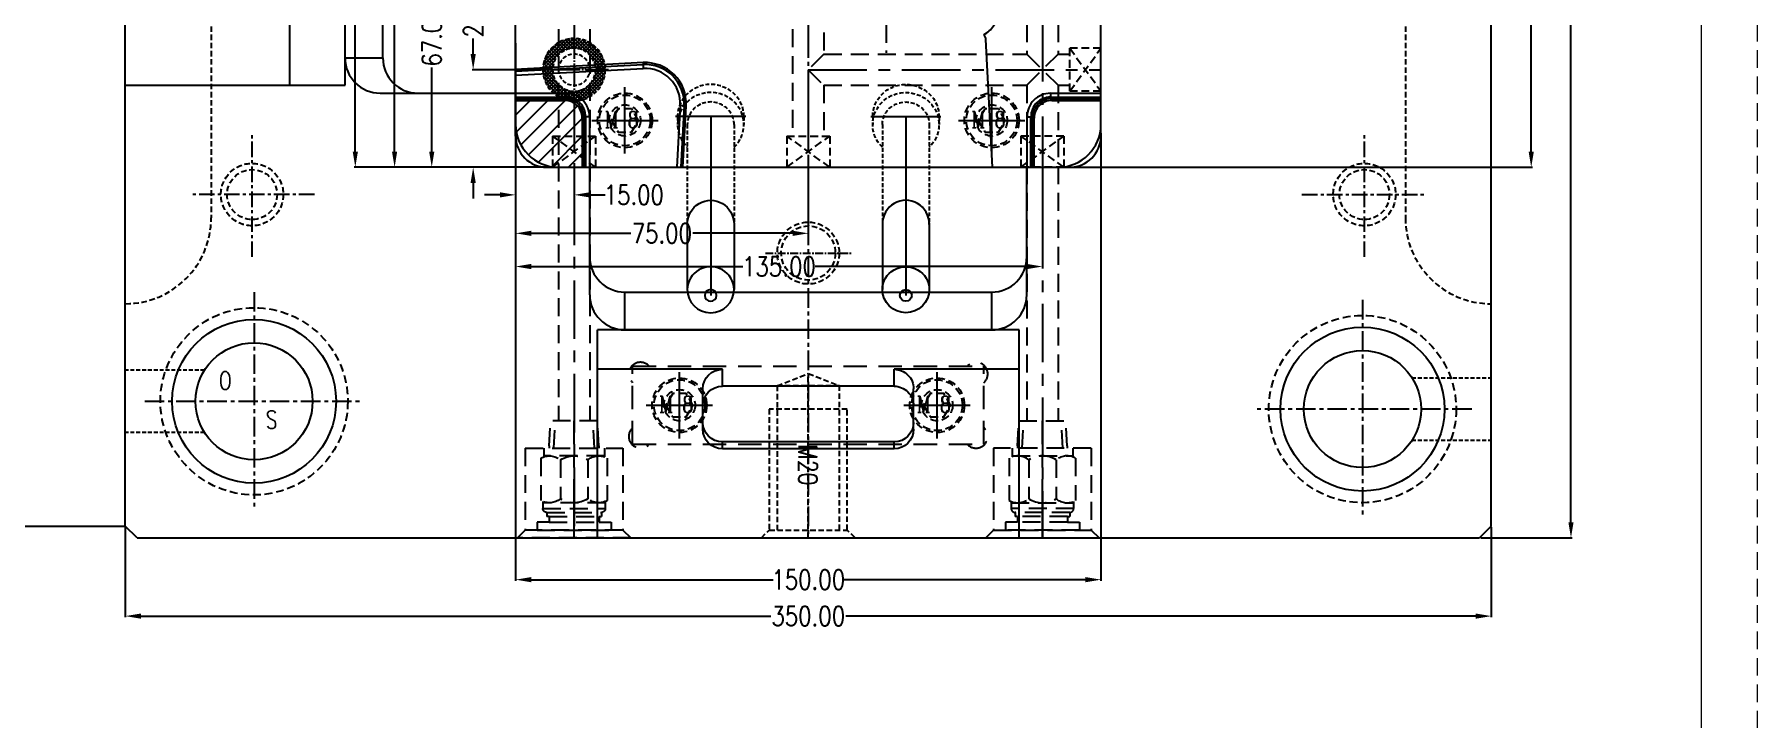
# Model space of a CAD drawing. Header units: millimetres. Extents: x 29875 to 31218, y -21313 to -20364.
# Drawn here: x 30776.3 to 31217.8, y -20863.6 to -20688.2 of the extents above; entities that cross this region are included whole.
import ezdxf

# ---------------------------------------------------------------- set-up
doc = ezdxf.new("R2010")
doc.units = ezdxf.units.MM
doc.header["$LTSCALE"] = 8
for name, pattern in [('ACAD_ISO08W100', [36, 24, -3, 6, -3]), ('CENTER', [2, 1.25, -0.25, 0.25, -0.25]), ('CENTER2', [1.125, 0.75, -0.125, 0.125, -0.125]), ('DASHED', [0.75, 0.5, -0.25]), ('HIDDEN', [0.375, 0.25, -0.125]), ('HIDDEN2', [0.1875, 0.125, -0.0625])]:
    doc.linetypes.add(name, pattern=pattern)
doc.layers.get('DEFPOINTS').update_dxf_attribs({"color": 6})
for name, color, linetype in [('Cav-cor', 30, 'Continuous'), ('cen', 1, 'CENTER'), ('CL', 1, 'Continuous'), ('hidden', 4, 'HIDDEN'), ('PIN', 5, 'Continuous'), ('SCREW', 52, 'HIDDEN'), ('SLIDE', 6, 'Continuous'), ('WT', 4, 'Continuous')]:
    doc.layers.add(name, color=color, linetype=linetype)
doc.layers.add('dim', color=3, linetype='Continuous', lineweight=15)
doc.layers.add('MBOM-ASSIS-LAYER', color=71, linetype='Continuous', lineweight=9)
doc.styles.add('ROMANC', font='RomanC.ttf', dxfattribs={"width": 0.8, "height": 7})
doc.styles.add('ROMANS', font='ROMANS.shx', dxfattribs={"height": 5, "bigfont": 'chineset.shx'})
doc.styles.get("Standard").update_dxf_attribs({"font": 'txt.shx', "width": 0.8, "bigfont": 'chineset.shx'})
doc.dimstyles.new('ISO-25', dxfattribs={"dimtxt": 5, "dimasz": 4, "dimexe": 0.3, "dimexo": 0.3, "dimtad": 0, "dimzin": 1, "dimdsep": 46, "dimtxsty": 'Standard', "dimcen": 0, "dimclrd": 3, "dimclre": 3, "dimclrt": 3, "dimazin": 0, "dimtfac": 1, "dimtofl": 0, "dimtmove": 0, "dimatfit": 0, "dimfxl": 0, "dimarcsym": 0})

# ---------------------------------------------------------------- blocks, each defined once
blk = doc.blocks.new('*D27091')
at = {"layer": 'DEFPOINTS', "color": 0}
for p in [(30799.55, -20814.24), (31149.55, -20814.24), (30799.55, -20837.3)]:
    blk.add_point(p, dxfattribs=at)
at = {"layer": 'dim', "color": 3, "lineweight": -2}
for p, q in [((30799.55, -20814.54), (30799.55, -20837.6)), ((31149.55, -20814.54), (31149.55, -20837.6)), ((30803.55, -20837.3), (30964.93, -20837.3)), ((31145.55, -20837.3), (30984.18, -20837.3))]:
    blk.add_line(p, q, dxfattribs=at)
at = {"layer": 'dim', "color": 3}
for points in [[(30803.55, -20836.63), (30803.55, -20837.97), (30799.55, -20837.3)], [(31145.55, -20837.97), (31145.55, -20836.63), (31149.55, -20837.3)]]:
    blk.add_solid(points, dxfattribs=at)
at = {"layer": 'dim', "color": 3, "insert": (30974.55, -20837.3), "char_height": 5, "attachment_point": 5}
blk.add_mtext('350.00', dxfattribs=at)
blk = doc.blocks.new('*D27092')
at = {"layer": 'DEFPOINTS', "color": 0}
for p in [(31146.55, -20417.24), (31169.98, -20417.24), (31146.55, -20817.24)]:
    blk.add_point(p, dxfattribs=at)
at = {"layer": 'dim', "color": 3, "lineweight": -2}
for p, q in [((31146.85, -20417.24), (31170.28, -20417.24)), ((31169.98, -20421.24), (31169.98, -20607.95)), ((31169.98, -20813.24), (31169.98, -20626.53)), ((31146.85, -20817.24), (31170.28, -20817.24))]:
    blk.add_line(p, q, dxfattribs=at)
at = {"layer": 'dim', "color": 3}
for points in [[(31170.65, -20421.24), (31169.32, -20421.24), (31169.98, -20417.24)], [(31169.32, -20813.24), (31170.65, -20813.24), (31169.98, -20817.24)]]:
    blk.add_solid(points, dxfattribs=at)
at = {"layer": 'dim', "color": 3, "insert": (31169.98, -20617.24), "char_height": 5, "attachment_point": 5, "rotation": 90}
blk.add_mtext('400.00', dxfattribs=at)
blk = doc.blocks.new('*D27093')
at = {"layer": 'DEFPOINTS', "color": 0}
for p in [(30899.55, -20690.17), (31049.55, -20713.24), (30899.55, -20827.96)]:
    blk.add_point(p, dxfattribs=at)
at = {"layer": 'dim', "color": 3, "lineweight": -2}
for p, q in [((30899.55, -20690.47), (30899.55, -20828.26)), ((31049.55, -20713.54), (31049.55, -20828.26)), ((30903.55, -20827.96), (30965.59, -20827.96)), ((31045.55, -20827.96), (30983.51, -20827.96))]:
    blk.add_line(p, q, dxfattribs=at)
at = {"layer": 'dim', "color": 3}
for points in [[(30903.55, -20827.29), (30903.55, -20828.62), (30899.55, -20827.96)], [(31045.55, -20828.62), (31045.55, -20827.29), (31049.55, -20827.96)]]:
    blk.add_solid(points, dxfattribs=at)
at = {"layer": 'dim', "color": 3, "insert": (30974.55, -20827.96), "char_height": 5, "attachment_point": 5}
blk.add_mtext('150.00', dxfattribs=at)
blk = doc.blocks.new('*D27094')
at = {"layer": 'DEFPOINTS', "color": 0}
for p in [(31040.55, -20512.24), (31040.55, -20722.24), (31159.79, -20722.24)]:
    blk.add_point(p, dxfattribs=at)
at = {"layer": 'dim', "color": 3, "lineweight": -2}
for p, q in [((31040.85, -20512.24), (31160.09, -20512.24)), ((31159.79, -20516.24), (31159.79, -20608.28)), ((31159.79, -20718.24), (31159.79, -20626.2)), ((31040.85, -20722.24), (31160.09, -20722.24))]:
    blk.add_line(p, q, dxfattribs=at)
at = {"layer": 'dim', "color": 3}
for points in [[(31160.46, -20516.24), (31159.13, -20516.24), (31159.79, -20512.24)], [(31159.13, -20718.24), (31160.46, -20718.24), (31159.79, -20722.24)]]:
    blk.add_solid(points, dxfattribs=at)
at = {"layer": 'dim', "color": 3, "insert": (31159.79, -20617.24), "char_height": 5, "attachment_point": 5, "rotation": 90}
blk.add_mtext('210.00', dxfattribs=at)
blk = doc.blocks.new('20160811.135940')
at = {"layer": 'SLIDE'}
for p, q in [((-81, 29.59), (-81, -23.72)), ((27, 29.59), (27, -23.72)), ((-49, 6.76), (-49, 5)), ((-5, 6.76), (-49, 6.76)), ((-5, 5), (-49, 5)), ((-5, 6.76), (-5, 5)), ((-54, 1.76), (-54, -8.62)), ((0, 1.76), (0, -8.62)), ((-49, -9.28), (-49, -13.62)), ((-5, -9.28), (-49, -9.28)), ((-5, -9.28), (-5, -13.62)), ((-49, -13.62), (-81, -13.62)), ((27, -13.62), (-5, -13.62)), ((27, -23.72), (-81, -23.72))]:
    blk.add_line(p, q, dxfattribs=at)
for centre, start, end in [((-49, 1.76), 90, 180), ((-49, 0), 90, 180), ((-5, 1.76), 0, 90), ((-5, 0), 0, 90), ((-49, -4.28), 180, 270), ((-5, -4.28), 270, 0), ((-49, -8.62), 180, 270), ((-5, -8.62), 270, 0)]:
    blk.add_arc(centre, 5, start, end, dxfattribs=at)
blk = doc.blocks.new('20160811.140548')
at = {"layer": 'SLIDE'}
for p, q in [((-56.3, 7), (0, 7)), ((-14.14, -33), (-14.14, 7)), ((0, -161), (0, 7)), ((-28.48, -28), (-19.14, -28)), ((-33.48, -33), (-31.72, -33)), ((-33.48, -121), (-33.48, -33)), ((-31.72, -121), (-31.72, -33)), ((-18.18, -33), (-14.14, -33)), ((-18.18, -121), (-18.18, -33)), ((-33.48, -121), (-31.72, -121)), ((-18.18, -121), (-14.14, -121)), ((-14.14, -161), (-14.14, -121)), ((-28.48, -126), (-19.14, -126)), ((-56.3, -161), (0, -161))]:
    blk.add_line(p, q, dxfattribs=at)
for centre, start, end in [((-28.48, -33), 90, 180), ((-26.72, -33), 90, 180), ((-23.18, -33), 0, 90), ((-19.14, -33), 0, 90), ((-28.48, -121), 180, 270), ((-26.72, -121), 180, 270), ((-23.18, -121), 270, 0), ((-19.14, -121), 270, 0)]:
    blk.add_arc(centre, 5, start, end, dxfattribs=at)
blk = doc.blocks.new('cb_8')
at = {"linetype": 'HIDDEN'}
blk.add_circle((0, 0), 7, dxfattribs=at)
at = {"layer": 'SCREW', "linetype": 'CENTER2', "ltscale": 5}
for p, q in [((0, -8.5), (0, 8.5)), ((-8.5, 0), (8.5, 0))]:
    blk.add_line(p, q, dxfattribs=at)
at = {"layer": 'SCREW'}
blk.add_lwpolyline([(-1.73, 3), (-3.46, 0), (-1.73, -3), (1.73, -3), (3.46, 0), (1.73, 3)], close=True, dxfattribs=at)
for radius in [6.5, 4]:
    blk.add_circle((0, 0), radius, dxfattribs=at)
at = {"layer": 'dim', "style": 'ROMANC', "width": 0.8}
blk.add_text('M 8', height=4.186, dxfattribs=at).set_placement((-5.2, -1.86))
blk = doc.blocks.new('20160818.085429')
at = {"layer": 'CL', "linetype": 'ACAD_ISO08W100', "ltscale": 0.35}
for p, q in [((-9, 0), (9, 0)), ((0, 0), (0, -45.86))]:
    blk.add_line(p, q, dxfattribs=at)
at = {"layer": 'PIN', "linetype": 'HIDDEN2'}
for p, q in [((-8.5, 0), (-8.5, -2.07)), ((8.5, 0), (8.5, -2.07)), ((-6, -2.07), (-6, -27.34)), ((6, -2.07), (6, -27.34))]:
    blk.add_line(p, q, dxfattribs=at)
at = {"layer": 'PIN'}
for p, q in [((-6, -27.34), (-6, -44.31)), ((6, -27.34), (6, -44.31))]:
    blk.add_line(p, q, dxfattribs=at)
blk.add_circle((0, -45.86), 1.5, dxfattribs=at)
at = {"layer": 'PIN', "linetype": 'HIDDEN2', "extrusion": (0, 0, -1)}
for centre, major_axis, start_param, end_param in [((0, -2.07), (-8.5, 0), 5.496057, 10.211906), ((0, 0), (8.5, 0), 3.141593, 6.283185), ((0, -2.07), (-6, 0), 0, 3.141593)]:
    blk.add_ellipse(centre, major_axis=major_axis, ratio=0.965926, start_param=start_param, end_param=end_param, dxfattribs=at)
at = {"layer": 'PIN'}
blk.add_ellipse((0, -27.66), major_axis=(0, 6.21), ratio=0.965926, start_param=4.712389, end_param=7.853982, dxfattribs=at)
at = {"layer": 'PIN', "extrusion": (0, 0, -1)}
for ratio, start_param, end_param in [(0.965926, 0, 3.141593), (1, 3.141593, 6.283185)]:
    blk.add_ellipse((0, -44.31), major_axis=(-6, 0), ratio=ratio, start_param=start_param, end_param=end_param, dxfattribs=at)
blk = doc.blocks.new('20100617.142056')
at = {"layer": 'MBOM-ASSIS-LAYER', "linetype": 'DASHED'}
blk.add_line((0, 0), (0, 841), dxfattribs=at)
at = {"layer": 'MBOM-ASSIS-LAYER'}
blk.add_line((-12.7, 12.7), (-12.7, 828.3), dxfattribs=at)
blk = doc.blocks.new('20150513.114825')
at = {"layer": 'WT', "color": 125, "linetype": 'HIDDEN'}
for p, q in [((-5.5, 8), (5.5, 8)), ((5.5, 8), (-5.5, 0)), ((-5.5, 8), (5.5, 0)), ((-5.5, 0), (-5.5, 8)), ((5.5, 0), (5.5, 8)), ((-5.5, 0), (5.5, 0))]:
    blk.add_line(p, q, dxfattribs=at)
blk = doc.blocks.new('20150513.114820')
at = {"layer": 'WT', "linetype": 'Continuous'}
h = blk.add_hatch(dxfattribs=at)
h.set_pattern_fill('ANSI37', color=125, scale=5, angle=270, style=0)
h.set_pattern_definition([(315, (23425.0146, -23957.4168), (0.441941738, 0.441941738), []), (45, (23425.0146, -23957.4168), (-0.441941738, 0.441941738), [])])
h.paths.add_polyline_path([(8, 0), (5.5, 0, 1), (-5.5, 0), (-8, 0, -1)])
h.paths.add_polyline_path([(-8, 0), (-5.5, 0, 0.414214), (0, -5.5, 0.414214), (5.5, 0), (8, 0, -0.414214), (0, -8, -0.414214)])
at = {"layer": 'WT', "color": 125, "linetype": 'CENTER2', "ltscale": 0.4}
for p, q in [((0, 8.79), (0, -8.79)), ((8.79, 0), (-8.79, 0))]:
    blk.add_line(p, q, dxfattribs=at)
at = {"layer": 'WT', "color": 125, "linetype": 'HIDDEN2'}
for radius in [8, 5.5, 4]:
    blk.add_circle((0, 0), radius, dxfattribs=at)
blk = doc.blocks.new('*D27708')
at = {"layer": 'DEFPOINTS', "color": 0}
for p in [(30899.55, -20714.24), (30914.55, -20722.24), (30914.55, -20729.32)]:
    blk.add_point(p, dxfattribs=at)
at = {"layer": 'dim', "color": 3, "lineweight": -2}
for p, q in [((30899.55, -20714.54), (30899.55, -20729.62)), ((30914.55, -20722.54), (30914.55, -20729.62)), ((30895.55, -20729.32), (30891.55, -20729.32)), ((30918.55, -20729.32), (30922.55, -20729.32))]:
    blk.add_line(p, q, dxfattribs=at)
at = {"layer": 'dim', "color": 3}
for points in [[(30895.55, -20729.99), (30895.55, -20728.66), (30899.55, -20729.32)], [(30918.55, -20728.66), (30918.55, -20729.99), (30914.55, -20729.32)]]:
    blk.add_solid(points, dxfattribs=at)
at = {"layer": 'dim', "color": 3, "insert": (30929.84, -20729.32), "char_height": 5, "attachment_point": 5}
blk.add_mtext('15.00', dxfattribs=at)
blk = doc.blocks.new('*D27709')
at = {"layer": 'DEFPOINTS', "color": 0}
for p in [(30899.55, -20714.24), (30974.55, -20722.24), (30974.55, -20739.18)]:
    blk.add_point(p, dxfattribs=at)
at = {"layer": 'dim', "color": 3, "lineweight": -2}
for p, q in [((30899.55, -20714.54), (30899.55, -20739.48)), ((30974.55, -20722.54), (30974.55, -20739.48)), ((30903.55, -20739.18), (30929.09, -20739.18)), ((30970.55, -20739.18), (30945.01, -20739.18))]:
    blk.add_line(p, q, dxfattribs=at)
at = {"layer": 'dim', "color": 3}
for points in [[(30903.55, -20738.52), (30903.55, -20739.85), (30899.55, -20739.18)], [(30970.55, -20739.85), (30970.55, -20738.52), (30974.55, -20739.18)]]:
    blk.add_solid(points, dxfattribs=at)
at = {"layer": 'dim', "color": 3, "insert": (30937.05, -20739.18), "char_height": 5, "attachment_point": 5}
blk.add_mtext('75.00', dxfattribs=at)
blk = doc.blocks.new('*D27710')
at = {"layer": 'DEFPOINTS', "color": 0}
for p in [(30899.55, -20714.24), (31034.55, -20722.24), (30899.55, -20747.69)]:
    blk.add_point(p, dxfattribs=at)
at = {"layer": 'dim', "color": 3, "lineweight": -2}
for p, q in [((30899.55, -20714.54), (30899.55, -20747.99)), ((31034.55, -20722.54), (31034.55, -20747.99)), ((30903.55, -20747.69), (30957.76, -20747.69)), ((31030.55, -20747.69), (30976.34, -20747.69))]:
    blk.add_line(p, q, dxfattribs=at)
at = {"layer": 'dim', "color": 3}
for points in [[(30903.55, -20747.02), (30903.55, -20748.36), (30899.55, -20747.69)], [(31030.55, -20748.36), (31030.55, -20747.02), (31034.55, -20747.69)]]:
    blk.add_solid(points, dxfattribs=at)
at = {"layer": 'dim', "color": 3, "insert": (30967.05, -20747.69), "char_height": 5, "attachment_point": 5}
blk.add_mtext('135.00', dxfattribs=at)
blk = doc.blocks.new('*D27711')
at = {"layer": 'DEFPOINTS', "color": 0}
for p in [(30888.69, -20697.24), (30914.55, -20697.24), (30907.55, -20722.24)]:
    blk.add_point(p, dxfattribs=at)
at = {"layer": 'dim', "color": 3, "lineweight": -2}
for p, q in [((30888.69, -20693.24), (30888.69, -20689.24)), ((30914.25, -20697.24), (30888.39, -20697.24)), ((30907.25, -20722.24), (30888.39, -20722.24)), ((30888.69, -20726.24), (30888.69, -20730.24))]:
    blk.add_line(p, q, dxfattribs=at)
at = {"layer": 'dim', "color": 3}
for points in [[(30888.02, -20693.24), (30889.35, -20693.24), (30888.69, -20697.24)], [(30889.35, -20726.24), (30888.02, -20726.24), (30888.69, -20722.24)]]:
    blk.add_solid(points, dxfattribs=at)
at = {"layer": 'dim', "color": 3, "insert": (30888.69, -20681.28), "char_height": 5, "attachment_point": 5, "rotation": 90}
blk.add_mtext('25.00', dxfattribs=at)
blk = doc.blocks.new('*D27712')
at = {"layer": 'DEFPOINTS', "color": 0}
for p in [(30878.08, -20655.24), (30899.55, -20655.24), (30907.55, -20722.24)]:
    blk.add_point(p, dxfattribs=at)
at = {"layer": 'dim', "color": 3, "lineweight": -2}
for p, q in [((30899.25, -20655.24), (30877.78, -20655.24)), ((30878.08, -20659.24), (30878.08, -20680.78)), ((30878.08, -20718.24), (30878.08, -20696.7)), ((30907.25, -20722.24), (30877.78, -20722.24))]:
    blk.add_line(p, q, dxfattribs=at)
at = {"layer": 'dim', "color": 3}
for points in [[(30878.74, -20659.24), (30877.41, -20659.24), (30878.08, -20655.24)], [(30877.41, -20718.24), (30878.74, -20718.24), (30878.08, -20722.24)]]:
    blk.add_solid(points, dxfattribs=at)
at = {"layer": 'dim', "color": 3, "insert": (30878.08, -20688.74), "char_height": 5, "attachment_point": 5, "rotation": 90}
blk.add_mtext('67.00', dxfattribs=at)
blk = doc.blocks.new('*D27713')
at = {"layer": 'DEFPOINTS', "color": 0}
for p in [(30868.56, -20579.24), (30899.55, -20579.24), (30907.55, -20722.24)]:
    blk.add_point(p, dxfattribs=at)
at = {"layer": 'dim', "color": 3, "lineweight": -2}
for p, q in [((30899.25, -20579.24), (30868.26, -20579.24)), ((30868.56, -20583.24), (30868.56, -20641.45)), ((30868.56, -20718.24), (30868.56, -20660.03)), ((30907.25, -20722.24), (30868.26, -20722.24))]:
    blk.add_line(p, q, dxfattribs=at)
at = {"layer": 'dim', "color": 3}
for points in [[(30869.22, -20583.24), (30867.89, -20583.24), (30868.56, -20579.24)], [(30867.89, -20718.24), (30869.22, -20718.24), (30868.56, -20722.24)]]:
    blk.add_solid(points, dxfattribs=at)
at = {"layer": 'dim', "color": 3, "insert": (30868.56, -20650.74), "char_height": 5, "attachment_point": 5, "rotation": 90}
blk.add_mtext('143.00', dxfattribs=at)
blk = doc.blocks.new('*D27714')
at = {"layer": 'DEFPOINTS', "color": 0}
for p in [(30858.49, -20537.24), (30914.55, -20537.24), (30907.55, -20722.24)]:
    blk.add_point(p, dxfattribs=at)
at = {"layer": 'dim', "color": 3, "lineweight": -2}
for p, q in [((30914.25, -20537.24), (30858.19, -20537.24)), ((30858.49, -20541.24), (30858.49, -20620.45)), ((30858.49, -20718.24), (30858.49, -20639.03)), ((30907.25, -20722.24), (30858.19, -20722.24))]:
    blk.add_line(p, q, dxfattribs=at)
at = {"layer": 'dim', "color": 3}
for points in [[(30859.16, -20541.24), (30857.83, -20541.24), (30858.49, -20537.24)], [(30857.83, -20718.24), (30859.16, -20718.24), (30858.49, -20722.24)]]:
    blk.add_solid(points, dxfattribs=at)
at = {"layer": 'dim', "color": 3, "insert": (30858.49, -20629.74), "char_height": 5, "attachment_point": 5, "rotation": 90}
blk.add_mtext('185.00', dxfattribs=at)
blk = doc.blocks.new('20160903.151524')
at = {"layer": 'WT', "color": 125, "linetype": 'HIDDEN', "ltscale": 2.3}
for p, q in [((-6.35, 23.56), (-6.01, 30)), ((-6.01, 30), (6.01, 30)), ((-5.19, 23), (-4.82, 30)), ((5.19, 23), (4.82, 30)), ((6.35, 23.56), (6.01, 30)), ((12.5, 23), (-12.5, 23)), ((-12.5, 23), (-12.5, 2)), ((-7.75, 23), (-7.75, 20.77)), ((-6.35, 23.56), (-6.35, 23)), ((6.35, 23.56), (6.35, 23)), ((7.75, 23), (7.75, 20.77)), ((12.5, 23), (12.5, 2)), ((-8.5, 20.43), (-8.5, 9.57)), ((-7.75, 21), (7.75, 21)), ((-3.5, 20.01), (-3.5, 9.99)), ((3.5, 20.01), (3.5, 9.99)), ((8.5, 20.43), (8.5, 9.57)), ((-8, 9.33), (-8, 7.51)), ((-8, 9), (8, 9)), ((8, 9.33), (8, 7.51)), ((8, 7.51), (-8, 7.51)), ((7, 6.51), (-7, 6.51)), ((-7, 6.51), (-7, 5.51)), ((-6.4, 5.51), (-7, 5.51)), ((-6.4, 5.51), (-7, 5.51)), ((6.4, 5.51), (-6.4, 5.51)), ((-6.4, 5.51), (-6.4, 4.01)), ((6.4, 5.51), (6.4, 4.01)), ((6.4, 5.51), (7, 5.51)), ((6.4, 5.51), (7, 5.51)), ((7, 6.51), (7, 5.51)), ((-12.5, 2), (-14.5, 0)), ((-14.5, 0), (14.5, 0)), ((-12.5, 2), (12.5, 2)), ((-9.5, 4.01), (-9.5, 2)), ((-6.4, 4.01), (-9.5, 4.01)), ((9.5, 2), (-9.5, 2)), ((6.4, 4.01), (-6.4, 4.01)), ((6.4, 4.01), (9.5, 4.01)), ((9.5, 4.01), (9.5, 2)), ((12.5, 2), (14.5, 0))]:
    blk.add_line(p, q, dxfattribs=at)
at = {"layer": 'WT', "color": 125, "linetype": 'CENTER', "ltscale": 1.5}
blk.add_line((0, 0), (0, 30), dxfattribs=at)
at = {"layer": 'WT', "color": 125, "linetype": 'HIDDEN', "ltscale": 2.3}
for centre, radius, start, end in [((-6.32, 16.53), 4.47, 50.9817, 119.248), ((0, 14.34), 6.66, 58.3016, 121.6984), ((6.32, 16.53), 4.47, 60.752, 129.0183), ((-6.32, 13.47), 4.47, 240.752, 309.0183), ((0, 15.66), 6.66, 238.3016, 301.6984), ((6.32, 13.47), 4.47, 230.9817, 299.248), ((-7, 7.51), 1, 180, 270), ((7, 7.51), 1, 270, 0)]:
    blk.add_arc(centre, radius, start, end, dxfattribs=at)

msp = doc.modelspace()

# ---------------------------------------------------------------- hatches: boundary and pattern name
at = {"layer": 'Cav-cor'}
h = msp.add_hatch(dxfattribs=at)
h.set_pattern_fill('ANSI31', color=241, style=0)
h.set_pattern_definition([(45, (-1565.6807, 33.884), (-2.24506403, 2.24506403), [])])
h.paths.add_polyline_path([(30899.553, -20711.239, 0.4142136), (30910.553, -20722.239), (30916.659, -20722.239), (30916.659, -20709.626, 0.4145324), (30912.165, -20705.132), (30899.553, -20705.132)])

# ---------------------------------------------------------------- linework, layer by layer
for p, q in [((30799.553, -20814.239), (30799.553, -20420.239)), ((31149.553, -20814.239), (31149.553, -20420.239)), ((30855.856, -20694.239), (30855.856, -20540.239)), ((30865.553, -20694.239), (30865.553, -20540.239)), ((30855.856, -20694.239), (30865.553, -20694.239)), ((30864.856, -20703.239), (30899.553, -20703.239)), ((30918.553, -20754.935), (30918.553, -20722.239)), ((31030.553, -20754.935), (31030.553, -20722.239)), ((30927.553, -20754.239), (31021.553, -20754.239)), ((30927.553, -20763.935), (30927.553, -20754.239)), ((31021.553, -20763.935), (31021.553, -20754.239)), ((30927.553, -20763.935), (31021.553, -20763.935)), ((30727.82, -20814.239), (30799.553, -20814.239)), ((30802.553, -20817.239), (30799.553, -20814.239)), ((31149.553, -20814.239), (31146.553, -20817.239)), ((30802.553, -20817.239), (31146.553, -20817.239))]:
    msp.add_line(p, q)
at = {"color": 8, "linetype": 'HIDDEN', "ltscale": 0.7}
for p, q in [((30821.553, -20499.239), (30821.553, -20735.239)), ((31127.553, -20499.239), (31127.553, -20735.239)), ((30966.553, -20778.239), (30974.553, -20775.142)), ((30974.553, -20817.239), (30974.553, -20775.142)), ((30974.553, -20775.142), (30982.553, -20778.239)), ((30966.553, -20778.239), (30966.553, -20815.239)), ((30982.553, -20778.239), (30966.553, -20778.239)), ((30982.553, -20815.239), (30982.553, -20778.239)), ((30964.553, -20784.239), (30964.553, -20815.239)), ((30984.553, -20784.239), (30964.553, -20784.239)), ((30984.553, -20815.239), (30984.553, -20784.239)), ((30962.553, -20817.239), (30964.553, -20815.239)), ((30964.553, -20815.239), (30984.553, -20815.239)), ((30986.553, -20817.239), (30984.553, -20815.239)), ((30962.553, -20817.239), (30986.553, -20817.239))]:
    msp.add_line(p, q, dxfattribs=at)
at = {"color": 8, "linetype": 'CENTER', "ltscale": 0.4}
for p, q in [((30832.053, -20745.239), (30832.053, -20713.239)), ((31117.053, -20745.239), (31117.053, -20713.239)), ((30848.053, -20729.239), (30816.053, -20729.239)), ((31101.053, -20729.239), (31133.053, -20729.239))]:
    msp.add_line(p, q, dxfattribs=at)
at = {"color": 8, "linetype": 'CENTER', "ltscale": 0.2}
msp.add_line((30963.553, -20744.239), (30985.553, -20744.239), dxfattribs=at)
at = {"color": 8, "linetype": 'HIDDEN', "ltscale": 0.5}
for p, q in [((30819.864, -20774.239), (30799.553, -20774.239)), ((31129.241, -20776.239), (31149.553, -20776.239)), ((30819.864, -20790.239), (30799.553, -20790.239)), ((31129.241, -20792.239), (31149.553, -20792.239))]:
    msp.add_line(p, q, dxfattribs=at)
at = {"color": 8, "linetype": 'HIDDEN', "ltscale": 0.7}
for centre, radius in [((30832.053, -20729.239), 8), ((30832.053, -20729.239), 6.4), ((31117.053, -20729.239), 8), ((31117.053, -20729.239), 6.4), ((30974.553, -20744.239), 7.938), ((30974.553, -20744.239), 6.938)]:
    msp.add_circle(centre, radius, dxfattribs=at)
for centre, radius in [((30832.553, -20782.239), 21), ((31116.553, -20784.239), 21), ((30832.553, -20782.239), 15), ((31116.553, -20784.239), 15)]:
    msp.add_circle(centre, radius)
for centre, start, end in [((30864.856, -20694.239), 180, 270), ((30874.553, -20694.239), 180, 270), ((30927.553, -20745.239), 180, 270), ((31021.553, -20745.239), 270, 0), ((30927.553, -20754.935), 180, 270), ((31021.553, -20754.935), 270, 0)]:
    msp.add_arc(centre, 9, start, end)
for centre, start, end in [((30799.553, -20735.239), 270, 0), ((31149.553, -20735.239), 180, 270)]:
    msp.add_arc(centre, 22, start, end, dxfattribs=at)
at = {"layer": 'Cav-cor', "color": 241}
for p, q in [((30899.553, -20714.239), (30899.553, -20520.239)), ((31049.553, -20714.239), (31049.553, -20520.239)), ((31021.784, -20722.239), (31020.067, -20689.476)), ((30932.207, -20695.435), (30899.553, -20697.147)), ((30899.553, -20697.647), (30932.233, -20695.935)), ((30899.553, -20698.649), (30932.286, -20696.933)), ((30932.207, -20695.435), (30932.286, -20696.933)), ((30899.553, -20703.29), (30912.51, -20703.29)), ((30899.553, -20704.288), (30912.51, -20704.288)), ((30899.553, -20704.633), (30912.165, -20704.633)), ((30899.553, -20705.132), (30912.165, -20705.132)), ((30912.51, -20704.288), (30912.165, -20704.633)), ((30912.165, -20705.132), (30912.165, -20704.633)), ((30912.51, -20703.29), (30912.51, -20704.288)), ((30941.744, -20706.392), (30940.914, -20722.239)), ((30943.242, -20706.47), (30941.744, -20706.392)), ((30942.743, -20706.444), (30941.915, -20722.239)), ((31036.595, -20703.29), (31049.553, -20703.29)), ((31036.595, -20703.29), (31036.595, -20704.288)), ((31036.595, -20704.288), (31049.553, -20704.288)), ((31036.595, -20704.288), (31036.94, -20704.633)), ((31036.94, -20704.633), (31049.553, -20704.633)), ((31036.94, -20705.132), (31036.94, -20704.633)), ((31036.94, -20705.132), (31049.553, -20705.132)), ((30916.659, -20709.626), (30917.158, -20709.626)), ((30916.659, -20709.626), (30916.659, -20722.239)), ((30917.503, -20709.281), (30917.158, -20709.626)), ((30917.158, -20709.626), (30917.158, -20722.239)), ((30918.502, -20709.281), (30917.503, -20709.281)), ((30917.503, -20709.281), (30917.503, -20722.239)), ((30918.502, -20709.281), (30918.502, -20722.239)), ((30942.416, -20722.239), (30943.242, -20706.47)), ((31030.604, -20709.281), (31031.602, -20709.281)), ((31030.604, -20722.239), (31030.604, -20709.281)), ((31031.602, -20709.281), (31031.947, -20709.626)), ((31031.602, -20722.239), (31031.602, -20709.281)), ((31032.446, -20709.626), (31031.947, -20709.626)), ((31031.947, -20722.239), (31031.947, -20709.626)), ((31032.446, -20722.239), (31032.446, -20709.626)), ((30907.553, -20722.239), (31041.553, -20722.239))]:
    msp.add_line(p, q, dxfattribs=at)
for centre, radius, start, end in [((31018.069, -20689.581), 2, 3, 43.5461), ((30932.757, -20705.921), 10.5, 357, 93), ((30932.757, -20705.921), 10, 357, 93), ((30932.757, -20705.921), 9, 357, 93), ((30912.166, -20709.625), 4.992, 359.99069, 90.00931), ((30912.167, -20709.624), 4.491, 359.96882, 90.03118), ((30912.513, -20709.278), 5.988, 359.9688, 90.0312), ((30912.516, -20709.275), 4.986, 359.92461, 90.07539), ((31036.592, -20709.278), 5.988, 89.9688, 180.0312), ((31036.589, -20709.275), 4.986, 89.92497, 180.07503), ((31036.939, -20709.625), 4.992, 89.99068, 180.00932), ((31036.938, -20709.624), 4.491, 89.96881, 180.03119), ((30910.553, -20711.239), 11, 180, 270), ((30907.553, -20714.239), 8, 180, 270), ((31038.553, -20711.239), 11, 270, 0), ((31041.553, -20714.239), 8, 270, 0)]:
    msp.add_arc(centre, radius, start, end, dxfattribs=at)
msp.add_open_spline([(31019.543, -20688.228), (31020.048, -20687.989), (31020.997, -20687.362), (31022.096, -20686.065), (31022.792, -20684.514), (31022.95, -20683.389), (31022.95, -20682.829)], degree=3, knots=[0, 0, 0, 0, 0.2500032, 0.4999954, 0.7499968, 1, 1, 1, 1], dxfattribs=at)
at = {"layer": 'cen', "ltscale": 0.5}
for p, q in [((30832.553, -20754.239), (30832.553, -20810.239)), ((31116.553, -20756.239), (31116.553, -20812.239)), ((30804.553, -20782.239), (30860.553, -20782.239)), ((31144.553, -20784.239), (31088.553, -20784.239))]:
    msp.add_line(p, q, dxfattribs=at)
at = {"layer": 'CL', "color": 7, "linetype": 'CENTER', "ltscale": 0.5}
msp.add_line((30974.553, -20417.239), (30974.553, -20817.239), dxfattribs=at)
at = {"layer": 'CL', "color": 6, "linetype": 'CENTER'}
msp.add_line((30994.553, -20648.354), (30994.553, -20692.895), dxfattribs=at)
at = {"layer": 'dim'}
for p, q in [((30799.553, -20757.239), (30799.553, -20757.239)), ((31149.553, -20757.239), (31149.553, -20757.239))]:
    msp.add_line(p, q, dxfattribs=at)
at = {"layer": 'hidden'}
for centre in [(30832.553, -20782.239), (31116.553, -20784.239)]:
    msp.add_circle(centre, 24, dxfattribs=at)
at = {"layer": 'SLIDE', "linetype": 'HIDDEN', "ltscale": 3}
for p, q in [((30929.553, -20773.239), (31019.553, -20773.239)), ((30929.553, -20793.239), (30929.553, -20773.239)), ((31019.553, -20793.239), (31019.553, -20773.239)), ((30929.553, -20793.239), (31019.553, -20793.239))]:
    msp.add_line(p, q, dxfattribs=at)
for centre, start, end in [((30931.553, -20775.239), 41.81031, 228.18969), ((31017.553, -20775.239), 311.81031, 138.18969), ((30931.553, -20791.239), 131.81031, 318.18969), ((31017.553, -20791.239), 221.81031, 48.18969)]:
    msp.add_arc(centre, 3, start, end, dxfattribs=at)
at = {"layer": 'WT', "color": 125, "linetype": 'HIDDEN', "ltscale": 2.3}
for p, q in [((31030.553, -20637.239), (31030.553, -20693.239)), ((31038.553, -20637.239), (31038.553, -20693.239)), ((30978.553, -20653.239), (30978.553, -20693.239)), ((30910.553, -20659.239), (30910.553, -20787.239)), ((30918.553, -20659.239), (30918.553, -20787.239)), ((30970.553, -20659.239), (30970.553, -20714.239)), ((30978.553, -20693.239), (30974.553, -20697.239)), ((30974.553, -20697.239), (30978.553, -20701.239)), ((30978.553, -20693.239), (31030.553, -20693.239)), ((31030.553, -20701.239), (31038.553, -20693.239)), ((31030.553, -20693.239), (31038.553, -20701.239)), ((31038.553, -20693.239), (31041.553, -20693.239)), ((30978.553, -20701.239), (31030.553, -20701.239)), ((30978.553, -20701.239), (30978.553, -20714.239)), ((31030.553, -20701.239), (31030.553, -20787.239)), ((31038.553, -20701.239), (31038.553, -20787.239)), ((31038.553, -20701.239), (31041.553, -20701.239))]:
    msp.add_line(p, q, dxfattribs=at)
at = {"layer": 'WT', "color": 125, "linetype": 'CENTER', "ltscale": 1.5}
for p, q in [((31034.553, -20637.239), (31034.553, -20817.239)), ((30914.553, -20655.239), (30914.553, -20817.239)), ((30974.553, -20655.239), (30974.553, -20699.401)), ((30974.553, -20697.239), (31049.553, -20697.239)), ((30974.553, -20701.023), (30974.553, -20722.239))]:
    msp.add_line(p, q, dxfattribs=at)

# ---------------------------------------------------------------- block references
at = {"layer": 'MBOM-ASSIS-LAYER', "xscale": 1.128931574008096, "yscale": 1.128931574008096, "zscale": 1.128931574008096}
msp.add_blockref('20100617.142056', (31217.782, -21313.157), dxfattribs=at)
at = {"layer": 'PIN', "xscale": -1}
msp.add_blockref('20160818.085429', (30949.553, -20709.239), dxfattribs=at)
at = {"layer": 'PIN'}
msp.add_blockref('20160818.085429', (30999.553, -20709.239), dxfattribs=at)
at = {"layer": 'SCREW'}
for p in [(30927.553, -20710.239), (31021.553, -20710.239), (30941.553, -20783.239), (31007.553, -20783.239)]:
    msp.add_blockref('cb_8', p, dxfattribs=at)
at = {"layer": 'SLIDE'}
msp.add_blockref('20160811.140548', (30855.856, -20540.239), dxfattribs=at)
at = {"layer": 'SLIDE', "xscale": -1, "rotation": -180}
msp.add_blockref('20160811.135940', (31001.553, -20787.652), dxfattribs=at)
at = {"layer": 'WT', "xscale": -1, "rotation": -90.00000000000001}
msp.add_blockref('20150513.114820', (30914.553, -20697.239), dxfattribs=at)
at = {"layer": 'WT', "color": 125, "linetype": 'HIDDEN', "ltscale": 2.3}
for p, rotation in [((31049.553, -20697.239), 90), ((31034.553, -20714.239), -180)]:
    msp.add_blockref('20150513.114825', p, dxfattribs=dict(at, rotation=rotation))
at = {"layer": 'WT', "color": 125, "linetype": 'HIDDEN', "ltscale": 2.3, "xscale": -1, "rotation": 180}
for p in [(30914.553, -20714.239), (30974.553, -20714.239)]:
    msp.add_blockref('20150513.114825', p, dxfattribs=at)
at = {"layer": 'WT', "xscale": -1}
msp.add_blockref('20160903.151524', (30914.553, -20817.239), dxfattribs=at)
at = {"layer": 'WT'}
msp.add_blockref('20160903.151524', (31034.553, -20817.239), dxfattribs=at)

# ---------------------------------------------------------------- texts
at = {"style": 'ROMANS', "width": 0.75}
for s, p in [('O', (30823.553, -20779.239)), ('S', (30835.553, -20789.239))]:
    msp.add_text(s, height=4.6, dxfattribs=at).set_placement(p)
at = {"color": 8, "linetype": 'HIDDEN', "ltscale": 0.7, "insert": (30972.065, -20793.286), "char_height": 4.8, "width": 14.1924, "attachment_point": 7, "rotation": 270}
msp.add_mtext('M20', dxfattribs=at)

# ---------------------------------------------------------------- dimensions: what is measured, and where the dimension line sits
at = {"layer": 'dim'}
for base, p1, p2, angle, picture, middle in [((31169.983, -20417.239), (31146.553, -20817.239), (31146.553, -20417.239), 90, '*D27092', (31169.983, -20617.239)), ((30858.493, -20537.239), (30907.553, -20722.239), (30914.553, -20537.239), 90, '*D27714', (30858.493, -20629.739)), ((30899.553, -20827.957), (31049.553, -20713.239), (30899.553, -20690.167), 180, '*D27093', (30974.553, -20827.957)), ((30799.553, -20837.3), (31149.553, -20814.239), (30799.553, -20814.239), 180, '*D27091', (30974.553, -20837.3))]:
    dim = msp.add_linear_dim(base=base, p1=p1, p2=p2, angle=angle, dimstyle='ISO-25', dxfattribs=at)
    dim.commit()
    dim.dimension.update_dxf_attribs({"geometry": picture, "text_midpoint": middle, "dimtype": 160})
for base, p1, p2, picture, middle in [((31159.793, -20722.239), (31040.553, -20512.239), (31040.553, -20722.239), '*D27094', (31159.793, -20617.239)), ((30868.556, -20579.239), (30907.553, -20722.239), (30899.553, -20579.239), '*D27713', (30868.556, -20650.739)), ((30878.076, -20655.239), (30907.553, -20722.239), (30899.553, -20655.239), '*D27712', (30878.076, -20688.739)), ((30888.686, -20697.239), (30907.553, -20722.239), (30914.553, -20697.239), '*D27711', (30888.686, -20681.28))]:
    dim = msp.add_linear_dim(base=base, p1=p1, p2=p2, angle=90, dimstyle='ISO-25', dxfattribs=at)
    dim.commit()
    dim.dimension.update_dxf_attribs({"geometry": picture, "text_midpoint": middle})
for base, p1, p2, picture, middle in [((30914.553, -20729.323), (30899.553, -20714.239), (30914.553, -20722.239), '*D27708', (30929.844, -20729.323)), ((30974.553, -20739.183), (30899.553, -20714.239), (30974.553, -20722.239), '*D27709', (30937.053, -20739.183)), ((30899.553, -20747.689), (31034.553, -20722.239), (30899.553, -20714.239), '*D27710', (30967.053, -20747.689))]:
    dim = msp.add_linear_dim(base=base, p1=p1, p2=p2, dimstyle='ISO-25', dxfattribs=at)
    dim.commit()
    dim.dimension.update_dxf_attribs({"geometry": picture, "text_midpoint": middle})

doc.saveas('drawing.dxf')
